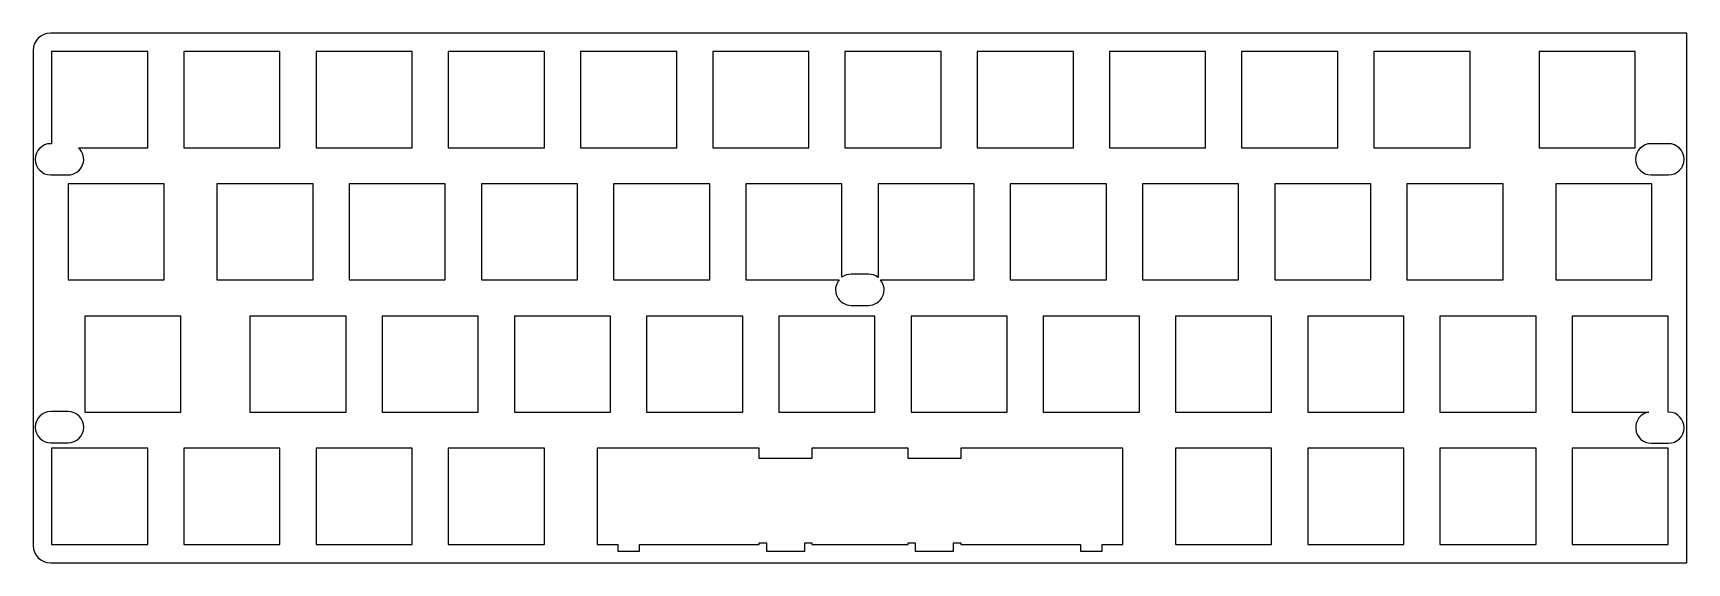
# Model space of a CAD drawing. Header units: millimetres. Extents: x 0 to 238, y 0 to 76.
import ezdxf

# ---------------------------------------------------------------- set-up
doc = ezdxf.new("R2010")
doc.units = ezdxf.units.MM

msp = doc.modelspace()

# ---------------------------------------------------------------- linework, layer by layer
at = {"color": 7, "linetype": 'Continuous', "lineweight": 25}
for p, q in [((238.37, 76.46), (2.6, 76.46)), ((238.37, 0.11), (238.37, 76.46)), ((0.1, 73.96), (0.1, 2.61)), ((2.77, 73.78), (2.77, 60.52)), ((16.62, 73.78), (2.77, 73.78)), ((16.62, 59.93), (16.62, 73.78)), ((21.82, 73.78), (21.82, 59.93)), ((35.67, 73.78), (21.82, 73.78)), ((35.67, 59.93), (35.67, 73.78)), ((40.87, 73.78), (40.87, 59.93)), ((54.72, 73.78), (40.87, 73.78)), ((54.72, 59.93), (54.72, 73.78)), ((59.92, 73.78), (59.92, 59.93)), ((73.77, 73.78), (59.92, 73.78)), ((73.77, 59.93), (73.77, 73.78)), ((78.97, 73.78), (78.97, 59.93)), ((92.82, 73.78), (78.97, 73.78)), ((92.82, 59.93), (92.82, 73.78)), ((98.02, 73.78), (98.02, 59.93)), ((111.87, 73.78), (98.02, 73.78)), ((111.87, 59.93), (111.87, 73.78)), ((117.07, 73.78), (117.07, 59.93)), ((130.92, 73.78), (117.07, 73.78)), ((130.92, 59.93), (130.92, 73.78)), ((136.12, 73.78), (136.12, 59.93)), ((149.97, 73.78), (136.12, 73.78)), ((149.97, 59.93), (149.97, 73.78)), ((155.17, 73.78), (155.17, 59.93)), ((169.02, 73.78), (155.17, 73.78)), ((169.02, 59.93), (169.02, 73.78)), ((174.22, 73.78), (174.22, 59.93)), ((188.07, 73.78), (174.22, 73.78)), ((188.07, 59.93), (188.07, 73.78)), ((193.27, 73.78), (193.27, 59.93)), ((207.12, 73.78), (193.27, 73.78)), ((207.12, 59.93), (207.12, 73.78)), ((217.08, 73.78), (217.08, 59.93)), ((230.93, 73.78), (217.08, 73.78)), ((230.93, 59.93), (230.93, 73.78)), ((2.77, 60.52), (2.64, 60.52)), ((6.65, 59.93), (16.62, 59.93)), ((21.82, 59.93), (35.67, 59.93)), ((40.87, 59.93), (54.72, 59.93)), ((59.92, 59.93), (73.77, 59.93)), ((78.97, 59.93), (92.82, 59.93)), ((98.02, 59.93), (111.87, 59.93)), ((117.07, 59.93), (130.92, 59.93)), ((136.12, 59.93), (149.97, 59.93)), ((155.17, 59.93), (169.02, 59.93)), ((174.22, 59.93), (188.07, 59.93)), ((193.27, 59.93), (207.12, 59.93)), ((217.08, 59.93), (230.93, 59.93)), ((235.71, 60.52), (233.21, 60.52)), ((2.64, 56.02), (5.14, 56.02)), ((233.21, 56.02), (235.71, 56.02)), ((5.15, 54.73), (5.15, 40.88)), ((19, 54.73), (5.15, 54.73)), ((19, 40.88), (19, 54.73)), ((26.58, 54.73), (26.58, 40.88)), ((40.43, 54.73), (26.58, 54.73)), ((40.43, 40.88), (40.43, 54.73)), ((45.63, 54.73), (45.63, 40.88)), ((59.48, 54.73), (45.63, 54.73)), ((59.48, 40.88), (59.48, 54.73)), ((64.68, 54.73), (64.68, 40.88)), ((78.53, 54.73), (64.68, 54.73)), ((78.53, 40.88), (78.53, 54.73)), ((83.73, 54.73), (83.73, 40.88)), ((97.58, 54.73), (83.73, 54.73)), ((97.58, 40.88), (97.58, 54.73)), ((102.78, 54.73), (102.78, 40.88)), ((116.63, 54.73), (102.78, 54.73)), ((116.63, 41.29), (116.63, 54.73)), ((121.83, 54.73), (121.83, 41.25)), ((135.68, 54.73), (121.83, 54.73)), ((135.68, 40.88), (135.68, 54.73)), ((140.88, 54.73), (140.88, 40.88)), ((154.73, 54.73), (140.88, 54.73)), ((154.73, 40.88), (154.73, 54.73)), ((159.93, 54.73), (159.93, 40.88)), ((173.78, 54.73), (159.93, 54.73)), ((173.78, 40.88), (173.78, 54.73)), ((178.98, 54.73), (178.98, 40.88)), ((192.83, 54.73), (178.98, 54.73)), ((192.83, 40.88), (192.83, 54.73)), ((198.03, 54.73), (198.03, 40.88)), ((211.88, 54.73), (198.03, 54.73)), ((211.88, 40.88), (211.88, 54.73)), ((219.46, 54.73), (219.46, 40.88)), ((233.31, 54.73), (219.46, 54.73)), ((233.31, 40.88), (233.31, 54.73)), ((5.15, 40.88), (19, 40.88)), ((26.58, 40.88), (40.43, 40.88)), ((45.63, 40.88), (59.48, 40.88)), ((64.68, 40.88), (78.53, 40.88)), ((83.73, 40.88), (97.58, 40.88)), ((102.78, 40.88), (116.21, 40.88)), ((120.46, 41.72), (117.96, 41.72)), ((122.21, 40.88), (135.68, 40.88)), ((140.88, 40.88), (154.73, 40.88)), ((159.93, 40.88), (173.78, 40.88)), ((178.98, 40.88), (192.83, 40.88)), ((198.03, 40.88), (211.88, 40.88)), ((219.46, 40.88), (233.31, 40.88)), ((117.96, 37.22), (120.46, 37.22)), ((7.53, 35.68), (7.53, 21.83)), ((21.38, 35.68), (7.53, 35.68)), ((21.38, 21.83), (21.38, 35.68)), ((31.34, 35.68), (31.34, 21.83)), ((45.19, 35.68), (31.34, 35.68)), ((45.19, 21.83), (45.19, 35.68)), ((50.4, 35.68), (50.4, 21.83)), ((64.24, 35.68), (50.4, 35.68)), ((64.24, 21.83), (64.24, 35.68)), ((69.44, 35.68), (69.44, 21.83)), ((83.29, 35.68), (69.44, 35.68)), ((83.29, 21.83), (83.29, 35.68)), ((88.49, 35.68), (88.49, 21.83)), ((102.34, 35.68), (88.49, 35.68)), ((102.34, 21.83), (102.34, 35.68)), ((107.54, 35.68), (107.54, 21.83)), ((121.39, 35.68), (107.54, 35.68)), ((121.39, 21.83), (121.39, 35.68)), ((126.59, 35.68), (126.59, 21.83)), ((140.44, 35.68), (126.59, 35.68)), ((140.44, 21.83), (140.44, 35.68)), ((145.64, 35.68), (145.64, 21.83)), ((159.49, 35.68), (145.64, 35.68)), ((159.49, 21.83), (159.49, 35.68)), ((164.69, 35.68), (164.69, 21.83)), ((178.54, 35.68), (164.69, 35.68)), ((178.54, 21.83), (178.54, 35.68)), ((183.75, 35.68), (183.75, 21.83)), ((197.59, 35.68), (183.75, 35.68)), ((197.59, 21.83), (197.59, 35.68)), ((202.79, 35.68), (202.79, 21.83)), ((216.64, 35.68), (202.79, 35.68)), ((216.64, 21.83), (216.64, 35.68)), ((221.84, 35.68), (221.84, 21.83)), ((235.69, 35.68), (221.84, 35.68)), ((235.69, 21.85), (235.69, 35.68)), ((5.14, 21.91), (2.64, 21.91)), ((7.53, 21.83), (21.38, 21.83)), ((31.34, 21.83), (45.19, 21.83)), ((50.4, 21.83), (64.24, 21.83)), ((69.44, 21.83), (83.29, 21.83)), ((88.49, 21.83), (102.34, 21.83)), ((107.54, 21.83), (121.39, 21.83)), ((126.59, 21.83), (140.44, 21.83)), ((145.64, 21.83), (159.49, 21.83)), ((164.69, 21.83), (178.54, 21.83)), ((183.75, 21.83), (197.59, 21.83)), ((202.79, 21.83), (216.64, 21.83)), ((221.84, 21.83), (232.86, 21.83)), ((235.73, 21.85), (235.69, 21.85)), ((2.64, 17.41), (5.14, 17.41)), ((233.23, 17.36), (235.7, 17.35)), ((2.77, 16.63), (2.77, 2.78)), ((16.62, 16.63), (2.77, 16.63)), ((16.62, 2.78), (16.62, 16.63)), ((21.82, 16.63), (21.82, 2.78)), ((35.67, 16.63), (21.82, 16.63)), ((35.67, 2.78), (35.67, 16.63)), ((40.87, 16.63), (40.87, 2.78)), ((54.72, 16.63), (40.87, 16.63)), ((54.72, 2.78), (54.72, 16.63)), ((59.92, 16.63), (59.92, 2.78)), ((73.77, 16.63), (59.92, 16.63)), ((73.77, 2.78), (73.77, 16.63)), ((104.72, 16.63), (81.35, 16.63)), ((81.35, 16.63), (81.35, 2.78)), ((104.72, 15.16), (104.72, 16.63)), ((112.31, 15.16), (104.72, 15.16)), ((112.31, 16.63), (112.31, 15.16)), ((126.16, 16.63), (112.31, 16.63)), ((126.16, 15.16), (126.16, 16.63)), ((133.74, 15.16), (126.16, 15.16)), ((133.74, 16.63), (133.74, 15.16)), ((157.11, 16.63), (133.74, 16.63)), ((157.11, 2.78), (157.11, 16.63)), ((164.69, 16.63), (164.69, 2.78)), ((178.54, 16.63), (164.69, 16.63)), ((178.54, 2.78), (178.54, 16.63)), ((183.75, 16.63), (183.75, 2.78)), ((197.59, 16.63), (183.75, 16.63)), ((197.59, 2.78), (197.59, 16.63)), ((202.79, 16.63), (202.79, 2.78)), ((216.64, 16.63), (202.79, 16.63)), ((216.64, 2.78), (216.64, 16.63)), ((221.84, 16.63), (221.84, 2.78)), ((235.69, 16.63), (221.84, 16.63)), ((235.69, 2.78), (235.69, 16.63)), ((2.77, 2.78), (16.62, 2.78)), ((21.82, 2.78), (35.67, 2.78)), ((40.87, 2.78), (54.72, 2.78)), ((59.92, 2.78), (73.77, 2.78)), ((81.35, 2.78), (84.32, 2.78)), ((84.32, 2.78), (84.32, 1.81)), ((87.48, 2.78), (104.72, 2.78)), ((87.48, 1.81), (87.48, 2.78)), ((104.72, 3.01), (105.76, 3.01)), ((104.72, 2.78), (104.72, 3.01)), ((105.76, 3.01), (105.76, 1.81)), ((111.28, 3.01), (112.31, 3.01)), ((111.28, 1.81), (111.28, 3.01)), ((112.31, 3.01), (112.31, 2.78)), ((112.31, 2.78), (126.16, 2.78)), ((126.16, 3.01), (127.19, 3.01)), ((126.16, 2.78), (126.16, 3.01)), ((127.19, 3.01), (127.19, 1.81)), ((132.71, 3.01), (133.74, 3.01)), ((132.71, 1.81), (132.71, 3.01)), ((133.74, 3.01), (133.74, 2.78)), ((133.74, 2.78), (150.99, 2.78)), ((150.99, 2.78), (150.99, 1.81)), ((154.14, 2.78), (157.11, 2.78)), ((154.14, 1.81), (154.14, 2.78)), ((164.69, 2.78), (178.54, 2.78)), ((183.75, 2.78), (197.59, 2.78)), ((202.79, 2.78), (216.64, 2.78)), ((221.84, 2.78), (235.69, 2.78)), ((2.6, 0.11), (238.37, 0.11)), ((84.32, 1.81), (87.48, 1.81)), ((105.76, 1.81), (111.28, 1.81)), ((127.19, 1.81), (132.71, 1.81)), ((150.99, 1.81), (154.14, 1.81))]:
    msp.add_line(p, q, dxfattribs=at)
for centre, radius, start, end in [((2.6, 73.96), 2.5, 90, 180), ((2.64, 58.27), 2.25, 90, 270), ((5.14, 58.27), 2.25, 270, 47.7775), ((233.21, 58.27), 2.25, 90, 270), ((235.71, 58.27), 2.25, 270, 90), ((117.96, 39.47), 2.25, 140.9931, 270), ((117.96, 39.47), 2.25, 90, 126.1188), ((120.46, 39.47), 2.25, 52.4524, 90), ((120.46, 39.47), 2.25, 270, 39.0069), ((2.64, 19.66), 2.25, 90, 270), ((5.14, 19.66), 2.25, 270, 90), ((233.23, 19.61), 2.25, 99.4817, 269.9491), ((235.72, 19.6), 2.25, 269.5981, 89.5981), ((2.6, 2.61), 2.5, 180, 270)]:
    msp.add_arc(centre, radius, start, end, dxfattribs=at)

doc.saveas('drawing.dxf')
